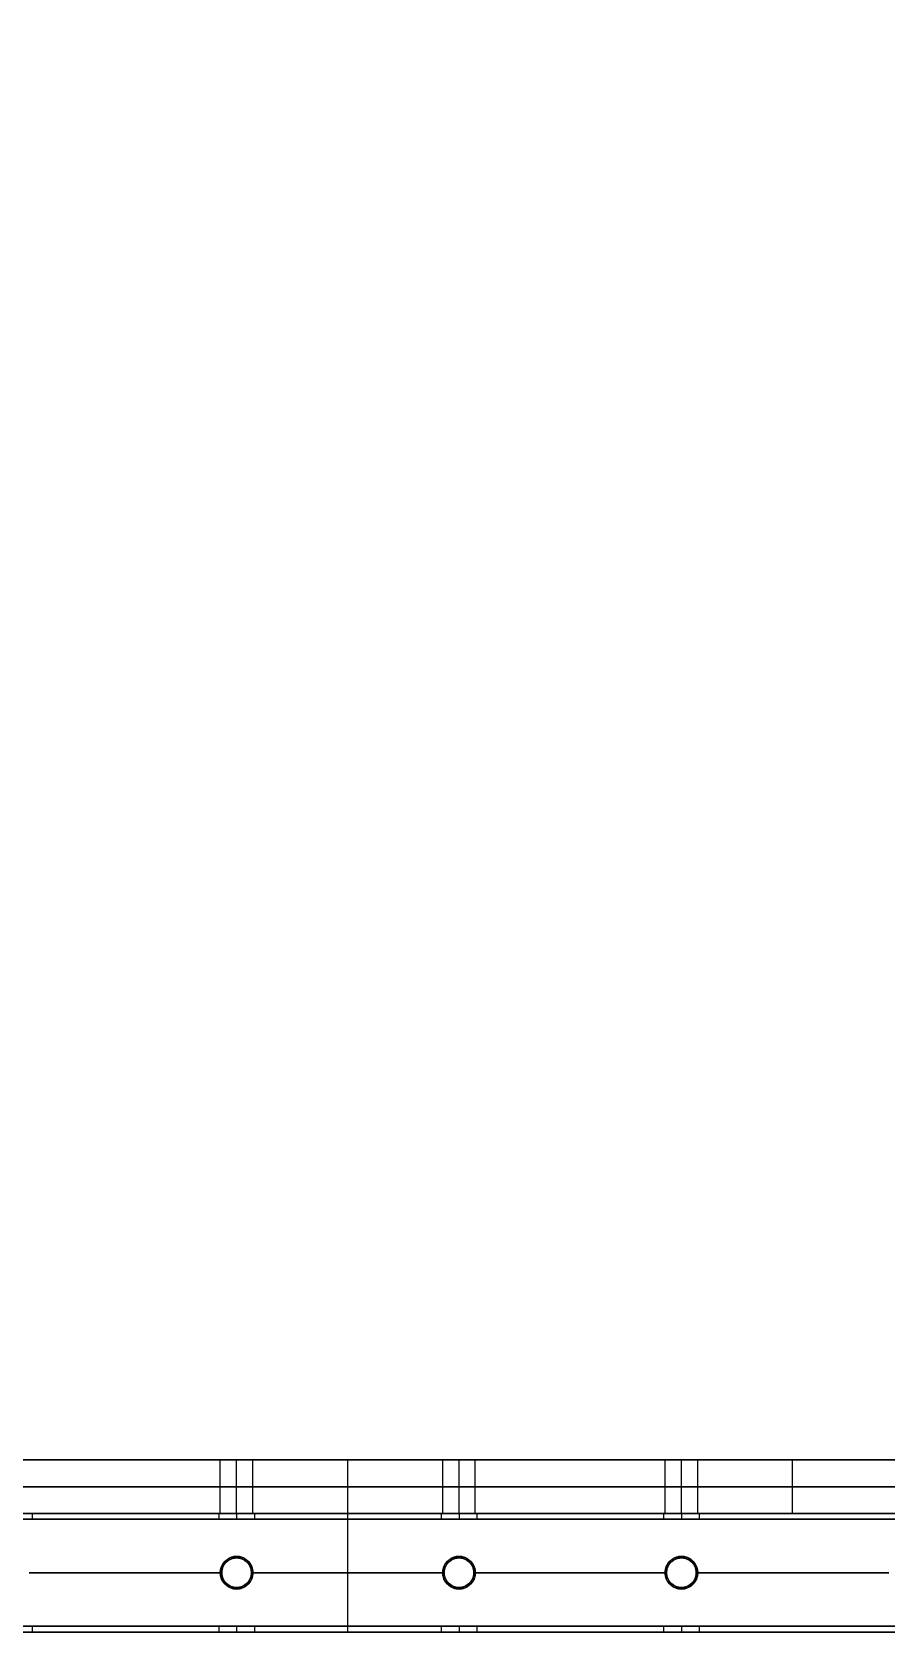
# Model space of a CAD drawing. Header units: millimetres. Extents: x -6529 to 809, y -8611 to 207.
# Drawn here: x -255 to 33, y -5011 to -4472 of the extents above; entities that cross this region are included whole.
import ezdxf

# ---------------------------------------------------------------- set-up
doc = ezdxf.new("R2010")
doc.units = ezdxf.units.MM
doc.header["$MEASUREMENT"] = 0
for name, color, linetype, true_color in [('gaten$11mm', 7, 'Continuous', 0xff6a35), ('platen', 7, 'Continuous', 0x007f00), ('staal', 5, 'Continuous', 0x0000ff)]:
    doc.layers.add(name, color=color, linetype=linetype, true_color=true_color)

# ---------------------------------------------------------------- blocks, each defined once
blk = doc.blocks.new('top plaat')
at = {"layer": 'platen'}
for p, q in [((320.5, -1250.5), (320.5, -1250.5, 18)), ((395.5, -1250.5), (395.5, -1250.5, 18)), ((470.5, -1250.5), (470.5, -1250.5, 18)), ((315, -1256), (315, -1256, 18)), ((326, -1256), (326, -1256, 18)), ((390, -1256), (390, -1256, 18)), ((401, -1256), (401, -1256, 18)), ((465, -1256), (465, -1256, 18)), ((476, -1256), (476, -1256, 18)), ((320.5, -1261.5), (320.5, -1261.5, 18)), ((395.5, -1261.5), (395.5, -1261.5, 18)), ((470.5, -1261.5), (470.5, -1261.5, 18))]:
    blk.add_line(p, q, dxfattribs=at)
for points, knots in [([(320.5, -1261.5), (315, -1261.5), (315, -1256), (315, -1250.5), (320.5, -1250.5), (326, -1250.5), (326, -1256), (326, -1261.5), (320.5, -1261.5)], [-31.415927, -31.415927, -31.415927, -23.561945, -23.561945, -15.707963, -15.707963, -7.853982, -7.853982, 0, 0, 0]), ([(320.5, -1261.5, 18), (315, -1261.5, 18), (315, -1256, 18), (315, -1250.5, 18), (320.5, -1250.5, 18), (326, -1250.5, 18), (326, -1256, 18), (326, -1261.5, 18), (320.5, -1261.5, 18)], [-31.415927, -31.415927, -31.415927, -23.561945, -23.561945, -15.707963, -15.707963, -7.853982, -7.853982, 0, 0, 0]), ([(320.5, -1261.5, 9), (326, -1261.5, 9), (326, -1256, 9), (326, -1250.5, 9), (320.5, -1250.5, 9), (315, -1250.5, 9), (315, -1256, 9), (315, -1261.5, 9), (320.5, -1261.5, 9)], [0, 0, 0, 7.853982, 7.853982, 15.707963, 15.707963, 23.561945, 23.561945, 31.415927, 31.415927, 31.415927]), ([(395.5, -1261.5), (390, -1261.5), (390, -1256), (390, -1250.5), (395.5, -1250.5), (401, -1250.5), (401, -1256), (401, -1261.5), (395.5, -1261.5)], [-31.415927, -31.415927, -31.415927, -23.561945, -23.561945, -15.707963, -15.707963, -7.853982, -7.853982, 0, 0, 0]), ([(395.5, -1261.5, 18), (390, -1261.5, 18), (390, -1256, 18), (390, -1250.5, 18), (395.5, -1250.5, 18), (401, -1250.5, 18), (401, -1256, 18), (401, -1261.5, 18), (395.5, -1261.5, 18)], [-31.415927, -31.415927, -31.415927, -23.561945, -23.561945, -15.707963, -15.707963, -7.853982, -7.853982, 0, 0, 0]), ([(395.5, -1261.5, 9), (401, -1261.5, 9), (401, -1256, 9), (401, -1250.5, 9), (395.5, -1250.5, 9), (390, -1250.5, 9), (390, -1256, 9), (390, -1261.5, 9), (395.5, -1261.5, 9)], [0, 0, 0, 7.853982, 7.853982, 15.707963, 15.707963, 23.561945, 23.561945, 31.415927, 31.415927, 31.415927]), ([(470.5, -1261.5), (465, -1261.5), (465, -1256), (465, -1250.5), (470.5, -1250.5), (476, -1250.5), (476, -1256), (476, -1261.5), (470.5, -1261.5)], [-31.415927, -31.415927, -31.415927, -23.561945, -23.561945, -15.707963, -15.707963, -7.853982, -7.853982, 0, 0, 0]), ([(470.5, -1261.5, 18), (465, -1261.5, 18), (465, -1256, 18), (465, -1250.5, 18), (470.5, -1250.5, 18), (476, -1250.5, 18), (476, -1256, 18), (476, -1261.5, 18), (470.5, -1261.5, 18)], [-31.415927, -31.415927, -31.415927, -23.561945, -23.561945, -15.707963, -15.707963, -7.853982, -7.853982, 0, 0, 0]), ([(470.5, -1261.5, 9), (476, -1261.5, 9), (476, -1256, 9), (476, -1250.5, 9), (470.5, -1250.5, 9), (465, -1250.5, 9), (465, -1256, 9), (465, -1261.5, 9), (470.5, -1261.5, 9)], [0, 0, 0, 7.853982, 7.853982, 15.707963, 15.707963, 23.561945, 23.561945, 31.415927, 31.415927, 31.415927])]:
    blk.add_rational_spline(points, [1, 0.707106781187, 1, 0.707106781187, 1, 0.707106781187, 1, 0.707106781187, 1], degree=2, knots=knots, dxfattribs=at)
for points in [[(40, -1276), (349, -1276), (658, -1276), (967, -1276), (1276, -1276)], [(40, -1276, 18), (349, -1276, 18), (658, -1276, 18), (967, -1276, 18), (1276, -1276, 18)], [(40, -1276, 9), (349, -1276, 9), (658, -1276, 9), (967, -1276, 9), (1276, -1276, 9)]]:
    blk.add_open_spline(points, degree=2, knots=[5973.638309, 5973.638309, 5973.638309, 6592.931454, 6592.931454, 7212.2246, 7212.2246, 7212.2246], dxfattribs=at)
blk = doc.blocks.new('plaat base')
at = {"layer": 'platen'}
for p, q in [((995.5, 43.5), (995.5, 43.5, 18)), ((990, 38), (990, 38, 18)), ((1001, 38), (1001, 38, 18)), ((995.5, 32.5), (995.5, 32.5, 18)), ((58, -600), (1258, -600)), ((58, -600, 18), (1258, -600, 18)), ((320.5, -1232.5), (320.5, -1232.5, 18)), ((845.5, -1232.5), (845.5, -1232.5, 18)), ((920.5, -1232.5), (920.5, -1232.5, 18)), ((315, -1238), (315, -1238, 18)), ((326, -1238), (326, -1238, 18)), ((840, -1238), (840, -1238, 18)), ((851, -1238), (851, -1238, 18)), ((915, -1238), (915, -1238, 18)), ((926, -1238), (926, -1238, 18)), ((320.5, -1243.5), (320.5, -1243.5, 18)), ((845.5, -1243.5), (845.5, -1243.5, 18)), ((920.5, -1243.5), (920.5, -1243.5, 18))]:
    blk.add_line(p, q, dxfattribs=at)
for points in [[(1258, 58), (1108, 58), (958, 58)], [(958, 58), (958, 58, 9), (958, 58, 18)], [(1258, 58, 18), (1108, 58, 18), (958, 58, 18)], [(958, 58), (958, 29), (958, 0)], [(958, 58, 18), (958, 29, 18), (958, 0, 18)], [(1258, 58, 9), (1108, 58, 9), (958, 58, 9)], [(958, 58, 9), (958, 29, 9), (958, 0, 9)], [(958, 29), (958, 29, 9), (958, 29, 18)], [(958, 0), (808, 0), (658, 0)], [(958, 0, 18), (808, 0, 18), (658, 0, 18)], [(958, 0, 9), (808, 0, 9), (658, 0, 9)], [(808, 0), (808, 0, 9), (808, 0, 18)], [(958, 0), (958, 0, 9), (958, 0, 18)], [(358, -1258), (358, -1229), (358, -1200)], [(358, -1200), (358, -1200, 9), (358, -1200, 18)], [(358, -1258, 18), (358, -1229, 18), (358, -1200, 18)], [(358, -1200), (508, -1200), (658, -1200)], [(358, -1200, 18), (508, -1200, 18), (658, -1200, 18)], [(358, -1258, 9), (358, -1229, 9), (358, -1200, 9)], [(358, -1200, 9), (508, -1200, 9), (658, -1200, 9)], [(508, -1200), (508, -1200, 9), (508, -1200, 18)], [(958, -1258), (958, -1229), (958, -1200)], [(958, -1200), (958, -1200, 9), (958, -1200, 18)], [(958, -1258, 18), (958, -1229, 18), (958, -1200, 18)], [(958, -1200), (1137, -1200), (1316, -1200)], [(958, -1200, 18), (1137, -1200, 18), (1316, -1200, 18)], [(958, -1258, 9), (958, -1229, 9), (958, -1200, 9)], [(958, -1200, 9), (1137, -1200, 9), (1316, -1200, 9)], [(358, -1229), (358, -1229, 9), (358, -1229, 18)], [(958, -1229), (958, -1229, 9), (958, -1229, 18)], [(58, -1258), (208, -1258), (358, -1258)], [(58, -1258, 18), (208, -1258, 18), (358, -1258, 18)], [(58, -1258, 9), (208, -1258, 9), (358, -1258, 9)], [(358, -1258), (358, -1258, 9), (358, -1258, 18)], [(658, -1258), (808, -1258), (958, -1258)], [(658, -1258, 18), (808, -1258, 18), (958, -1258, 18)], [(658, -1258, 9), (808, -1258, 9), (958, -1258, 9)], [(808, -1258), (808, -1258, 9), (808, -1258, 18)], [(958, -1258), (958, -1258, 9), (958, -1258, 18)]]:
    blk.add_open_spline(points, degree=2, dxfattribs=at)
for points in [[(995.5, 43.5), (1001, 43.5), (1001, 38), (1001, 32.5), (995.5, 32.5), (990, 32.5), (990, 38), (990, 43.5), (995.5, 43.5)], [(995.5, 43.5, 18), (1001, 43.5, 18), (1001, 38, 18), (1001, 32.5, 18), (995.5, 32.5, 18), (990, 32.5, 18), (990, 38, 18), (990, 43.5, 18), (995.5, 43.5, 18)], [(320.5, -1243.5), (315, -1243.5), (315, -1238), (315, -1232.5), (320.5, -1232.5), (326, -1232.5), (326, -1238), (326, -1243.5), (320.5, -1243.5)], [(320.5, -1243.5, 18), (315, -1243.5, 18), (315, -1238, 18), (315, -1232.5, 18), (320.5, -1232.5, 18), (326, -1232.5, 18), (326, -1238, 18), (326, -1243.5, 18), (320.5, -1243.5, 18)], [(845.5, -1243.5), (840, -1243.5), (840, -1238), (840, -1232.5), (845.5, -1232.5), (851, -1232.5), (851, -1238), (851, -1243.5), (845.5, -1243.5)], [(845.5, -1243.5, 18), (840, -1243.5, 18), (840, -1238, 18), (840, -1232.5, 18), (845.5, -1232.5, 18), (851, -1232.5, 18), (851, -1238, 18), (851, -1243.5, 18), (845.5, -1243.5, 18)], [(920.5, -1243.5), (915, -1243.5), (915, -1238), (915, -1232.5), (920.5, -1232.5), (926, -1232.5), (926, -1238), (926, -1243.5), (920.5, -1243.5)], [(920.5, -1243.5, 18), (915, -1243.5, 18), (915, -1238, 18), (915, -1232.5, 18), (920.5, -1232.5, 18), (926, -1232.5, 18), (926, -1238, 18), (926, -1243.5, 18), (920.5, -1243.5, 18)]]:
    blk.add_rational_spline(points, [1, 0.707106781187, 1, 0.707106781187, 1, 0.707106781187, 1, 0.707106781187, 1], degree=2, knots=[-31.415927, -31.415927, -31.415927, -23.561945, -23.561945, -15.707963, -15.707963, -7.853982, -7.853982, 0, 0, 0], dxfattribs=at)

msp = doc.modelspace()

# ---------------------------------------------------------------- linework, layer by layer
at = {"layer": 'gaten$11mm'}
for centre in [(-186.47, -4991.21), (-111.47, -4991.21), (-36.47, -4991.21)]:
    msp.add_circle(centre, 5.5, dxfattribs=at)
at = {"layer": 'gaten$11mm', "extrusion": (0, 1, 0)}
for centre in [(186.47, 20, -5011.21), (111.47, 20, -5011.21), (36.47, 20, -5011.21)]:
    msp.add_circle(centre, 5.5, dxfattribs=at)
at = {"layer": 'staal'}
for p, q in [((-255.47, -4971.21, 1296), (-255.47, -4973.21, 1296)), ((-192.47, -4971.21, 20), (-192.47, -4973.21, 20)), ((-192.47, -4971.21, 1296), (-192.47, -4973.21, 1296)), ((-186.47, -4971.21, 26), (-186.47, -4973.21, 26)), ((-186.47, -4971.21, 14), (-186.47, -4973.21, 14)), ((-186.47, -4971.21, 1302), (-186.47, -4973.21, 1302)), ((-186.47, -4971.21, 1290), (-186.47, -4973.21, 1290)), ((-180.47, -4971.21, 20), (-180.47, -4973.21, 20)), ((-180.47, -4971.21, 1296), (-180.47, -4973.21, 1296)), ((-117.47, -4971.21, 20), (-117.47, -4973.21, 20)), ((-117.47, -4971.21, 1296), (-117.47, -4973.21, 1296)), ((-111.47, -4971.21, 26), (-111.47, -4973.21, 26)), ((-111.47, -4971.21, 14), (-111.47, -4973.21, 14)), ((-111.47, -4971.21, 1302), (-111.47, -4973.21, 1302)), ((-111.47, -4971.21, 1290), (-111.47, -4973.21, 1290)), ((-105.47, -4971.21, 20), (-105.47, -4973.21, 20)), ((-105.47, -4971.21, 1296), (-105.47, -4973.21, 1296)), ((-42.47, -4971.21, 20), (-42.47, -4973.21, 20)), ((-42.47, -4971.21, 1296), (-42.47, -4973.21, 1296)), ((-36.47, -4971.21, 26), (-36.47, -4973.21, 26)), ((-36.47, -4971.21, 14), (-36.47, -4973.21, 14)), ((-36.47, -4971.21, 1302), (-36.47, -4973.21, 1302)), ((-36.47, -4971.21, 1290), (-36.47, -4973.21, 1290)), ((-30.47, -4971.21, 20), (-30.47, -4973.21, 20)), ((-30.47, -4971.21, 1296), (-30.47, -4973.21, 1296)), ((-186.47, -4986.21), (-186.47, -4986.21, 2)), ((-186.47, -4986.21, 38), (-186.47, -4986.21, 40)), ((-186.47, -4986.21, 1276), (-186.47, -4986.21, 1278)), ((-186.47, -4986.21, 1314), (-186.47, -4986.21, 1316)), ((-111.47, -4986.21), (-111.47, -4986.21, 2)), ((-111.47, -4986.21, 38), (-111.47, -4986.21, 40)), ((-111.47, -4986.21, 1276), (-111.47, -4986.21, 1278)), ((-111.47, -4986.21, 1314), (-111.47, -4986.21, 1316)), ((-36.47, -4986.21), (-36.47, -4986.21, 2)), ((-36.47, -4986.21, 38), (-36.47, -4986.21, 40)), ((-36.47, -4986.21, 1276), (-36.47, -4986.21, 1278)), ((-36.47, -4986.21, 1314), (-36.47, -4986.21, 1316)), ((-191.47, -4991.21, 38), (-191.47, -4991.21, 40)), ((-191.47, -4991.21), (-191.47, -4991.21, 2)), ((-191.47, -4991.21, 1314), (-191.47, -4991.21, 1316)), ((-191.47, -4991.21, 1276), (-191.47, -4991.21, 1278)), ((-181.47, -4991.21, 38), (-181.47, -4991.21, 40)), ((-181.47, -4991.21), (-181.47, -4991.21, 2)), ((-181.47, -4991.21, 1314), (-181.47, -4991.21, 1316)), ((-181.47, -4991.21, 1276), (-181.47, -4991.21, 1278)), ((-116.47, -4991.21, 38), (-116.47, -4991.21, 40)), ((-116.47, -4991.21), (-116.47, -4991.21, 2)), ((-116.47, -4991.21, 1314), (-116.47, -4991.21, 1316)), ((-116.47, -4991.21, 1276), (-116.47, -4991.21, 1278)), ((-106.47, -4991.21, 38), (-106.47, -4991.21, 40)), ((-106.47, -4991.21), (-106.47, -4991.21, 2)), ((-106.47, -4991.21, 1314), (-106.47, -4991.21, 1316)), ((-106.47, -4991.21, 1276), (-106.47, -4991.21, 1278)), ((-41.47, -4991.21, 38), (-41.47, -4991.21, 40)), ((-41.47, -4991.21), (-41.47, -4991.21, 2)), ((-41.47, -4991.21, 1314), (-41.47, -4991.21, 1316)), ((-41.47, -4991.21, 1276), (-41.47, -4991.21, 1278)), ((-31.47, -4991.21, 38), (-31.47, -4991.21, 40)), ((-31.47, -4991.21), (-31.47, -4991.21, 2)), ((-31.47, -4991.21, 1314), (-31.47, -4991.21, 1316)), ((-31.47, -4991.21, 1276), (-31.47, -4991.21, 1278)), ((-186.47, -4996.21, 38), (-186.47, -4996.21, 40)), ((-186.47, -4996.21), (-186.47, -4996.21, 2)), ((-186.47, -4996.21, 1314), (-186.47, -4996.21, 1316)), ((-186.47, -4996.21, 1276), (-186.47, -4996.21, 1278)), ((-111.47, -4996.21, 38), (-111.47, -4996.21, 40)), ((-111.47, -4996.21), (-111.47, -4996.21, 2)), ((-111.47, -4996.21, 1314), (-111.47, -4996.21, 1316)), ((-111.47, -4996.21, 1276), (-111.47, -4996.21, 1278)), ((-36.47, -4996.21, 38), (-36.47, -4996.21, 40)), ((-36.47, -4996.21), (-36.47, -4996.21, 2)), ((-36.47, -4996.21, 1314), (-36.47, -4996.21, 1316)), ((-36.47, -4996.21, 1276), (-36.47, -4996.21, 1278)), ((-255.47, -5009.21, 1296), (-255.47, -5011.21, 1296)), ((-192.47, -5009.21, 20), (-192.47, -5011.21, 20)), ((-192.47, -5009.21, 1296), (-192.47, -5011.21, 1296)), ((-186.47, -5009.21, 26), (-186.47, -5011.21, 26)), ((-186.47, -5009.21, 14), (-186.47, -5011.21, 14)), ((-186.47, -5009.21, 1302), (-186.47, -5011.21, 1302)), ((-186.47, -5009.21, 1290), (-186.47, -5011.21, 1290)), ((-180.47, -5009.21, 20), (-180.47, -5011.21, 20)), ((-180.47, -5009.21, 1296), (-180.47, -5011.21, 1296)), ((-117.47, -5009.21, 20), (-117.47, -5011.21, 20)), ((-117.47, -5009.21, 1296), (-117.47, -5011.21, 1296)), ((-111.47, -5009.21, 26), (-111.47, -5011.21, 26)), ((-111.47, -5009.21, 14), (-111.47, -5011.21, 14)), ((-111.47, -5009.21, 1302), (-111.47, -5011.21, 1302)), ((-111.47, -5009.21, 1290), (-111.47, -5011.21, 1290)), ((-105.47, -5009.21, 20), (-105.47, -5011.21, 20)), ((-105.47, -5009.21, 1296), (-105.47, -5011.21, 1296)), ((-42.47, -5009.21, 20), (-42.47, -5011.21, 20)), ((-42.47, -5009.21, 1296), (-42.47, -5011.21, 1296)), ((-36.47, -5009.21, 26), (-36.47, -5011.21, 26)), ((-36.47, -5009.21, 14), (-36.47, -5011.21, 14)), ((-36.47, -5009.21, 1302), (-36.47, -5011.21, 1302)), ((-36.47, -5009.21, 1290), (-36.47, -5011.21, 1290)), ((-30.47, -5009.21, 20), (-30.47, -5011.21, 20)), ((-30.47, -5009.21, 1296), (-30.47, -5011.21, 1296))]:
    msp.add_line(p, q, dxfattribs=at)
for points in [[(-506.97, -3695.21), (809.03, -3695.21), (809.03, -5011.21), (-506.97, -5011.21)], [(-466.97, -3735.21), (769.03, -3735.21), (769.03, -4971.21), (-466.97, -4971.21)]]:
    msp.add_lwpolyline(points, close=True, dxfattribs=at)
for centre in [(-186.47, -4991.21), (-186.47, -4991.21, 39), (-186.47, -4991.21, 1), (-186.47, -4991.21, 1276), (-186.47, -4991.21, 1315), (-186.47, -4991.21, 1277), (-111.47, -4991.21), (-111.47, -4991.21, 39), (-111.47, -4991.21, 1), (-111.47, -4991.21, 1276), (-111.47, -4991.21, 1315), (-111.47, -4991.21, 1277), (-36.47, -4991.21), (-36.47, -4991.21, 39), (-36.47, -4991.21, 1), (-36.47, -4991.21, 1276), (-36.47, -4991.21, 1315), (-36.47, -4991.21, 1277)]:
    msp.add_circle(centre, 5, dxfattribs=at)
for points in [[(771.03, -4973.21, 38), (151.03, -4973.21, 38), (-468.97, -4973.21, 38)], [(771.03, -4973.21, 2), (151.03, -4973.21, 2), (-468.97, -4973.21, 2)], [(-468.97, -4973.21, 1314), (151.03, -4973.21, 1314), (771.03, -4973.21, 1314)], [(-468.97, -4973.21, 1278), (151.03, -4973.21, 1278), (771.03, -4973.21, 1278)], [(769.03, -4971.21), (151.03, -4971.21), (-466.97, -4971.21)], [(769.03, -4971.21, 40), (151.03, -4971.21, 40), (-466.97, -4971.21, 40)], [(-466.97, -4971.21, 1276), (151.03, -4971.21, 1276), (769.03, -4971.21, 1276)], [(-466.97, -4971.21, 1316), (151.03, -4971.21, 1316), (769.03, -4971.21, 1316)], [(-192.47, -4971.21, 20), (-223.97, -4971.21, 20), (-255.47, -4971.21, 20)], [(-255.47, -4971.21, 1296), (-223.97, -4971.21, 1296), (-192.47, -4971.21, 1296)], [(-192.47, -4973.21, 20), (-223.97, -4973.21, 20), (-255.47, -4973.21, 20)], [(-255.47, -4973.21, 1296), (-223.97, -4973.21, 1296), (-192.47, -4973.21, 1296)], [(-117.47, -4971.21, 20), (-148.97, -4971.21, 20), (-180.47, -4971.21, 20)], [(-180.47, -4971.21, 1296), (-148.97, -4971.21, 1296), (-117.47, -4971.21, 1296)], [(-117.47, -4973.21, 20), (-148.97, -4973.21, 20), (-180.47, -4973.21, 20)], [(-180.47, -4973.21, 1296), (-148.97, -4973.21, 1296), (-117.47, -4973.21, 1296)], [(-42.47, -4971.21, 20), (-73.97, -4971.21, 20), (-105.47, -4971.21, 20)], [(-105.47, -4971.21, 1296), (-73.97, -4971.21, 1296), (-42.47, -4971.21, 1296)], [(-42.47, -4973.21, 20), (-73.97, -4973.21, 20), (-105.47, -4973.21, 20)], [(-105.47, -4973.21, 1296), (-73.97, -4973.21, 1296), (-42.47, -4973.21, 1296)], [(32.53, -4971.21, 20), (1.03, -4971.21, 20), (-30.47, -4971.21, 20)], [(-30.47, -4971.21, 1296), (1.03, -4971.21, 1296), (32.53, -4971.21, 1296)], [(32.53, -4973.21, 20), (1.03, -4973.21, 20), (-30.47, -4973.21, 20)], [(-30.47, -4973.21, 1296), (1.03, -4973.21, 1296), (32.53, -4973.21, 1296)], [(-191.47, -4991.21, 40), (-223.97, -4991.21, 40), (-256.47, -4991.21, 40)], [(-191.47, -4991.21, 38), (-223.97, -4991.21, 38), (-256.47, -4991.21, 38)], [(-191.47, -4991.21, 2), (-223.97, -4991.21, 2), (-256.47, -4991.21, 2)], [(-191.47, -4991.21), (-223.97, -4991.21), (-256.47, -4991.21)], [(-256.47, -4991.21, 1316), (-223.97, -4991.21, 1316), (-191.47, -4991.21, 1316)], [(-256.47, -4991.21, 1314), (-223.97, -4991.21, 1314), (-191.47, -4991.21, 1314)], [(-256.47, -4991.21, 1278), (-223.97, -4991.21, 1278), (-191.47, -4991.21, 1278)], [(-256.47, -4991.21, 1276), (-223.97, -4991.21, 1276), (-191.47, -4991.21, 1276)], [(-116.47, -4991.21, 40), (-148.97, -4991.21, 40), (-181.47, -4991.21, 40)], [(-116.47, -4991.21, 38), (-148.97, -4991.21, 38), (-181.47, -4991.21, 38)], [(-116.47, -4991.21, 2), (-148.97, -4991.21, 2), (-181.47, -4991.21, 2)], [(-116.47, -4991.21), (-148.97, -4991.21), (-181.47, -4991.21)], [(-181.47, -4991.21, 1316), (-148.97, -4991.21, 1316), (-116.47, -4991.21, 1316)], [(-181.47, -4991.21, 1314), (-148.97, -4991.21, 1314), (-116.47, -4991.21, 1314)], [(-181.47, -4991.21, 1278), (-148.97, -4991.21, 1278), (-116.47, -4991.21, 1278)], [(-181.47, -4991.21, 1276), (-148.97, -4991.21, 1276), (-116.47, -4991.21, 1276)], [(-41.47, -4991.21, 40), (-73.97, -4991.21, 40), (-106.47, -4991.21, 40)], [(-41.47, -4991.21, 38), (-73.97, -4991.21, 38), (-106.47, -4991.21, 38)], [(-41.47, -4991.21, 2), (-73.97, -4991.21, 2), (-106.47, -4991.21, 2)], [(-41.47, -4991.21), (-73.97, -4991.21), (-106.47, -4991.21)], [(-106.47, -4991.21, 1316), (-73.97, -4991.21, 1316), (-41.47, -4991.21, 1316)], [(-106.47, -4991.21, 1314), (-73.97, -4991.21, 1314), (-41.47, -4991.21, 1314)], [(-106.47, -4991.21, 1278), (-73.97, -4991.21, 1278), (-41.47, -4991.21, 1278)], [(-106.47, -4991.21, 1276), (-73.97, -4991.21, 1276), (-41.47, -4991.21, 1276)], [(33.53, -4991.21, 40), (1.03, -4991.21, 40), (-31.47, -4991.21, 40)], [(33.53, -4991.21, 38), (1.03, -4991.21, 38), (-31.47, -4991.21, 38)], [(33.53, -4991.21, 2), (1.03, -4991.21, 2), (-31.47, -4991.21, 2)], [(33.53, -4991.21), (1.03, -4991.21), (-31.47, -4991.21)], [(-31.47, -4991.21, 1316), (1.03, -4991.21, 1316), (33.53, -4991.21, 1316)], [(-31.47, -4991.21, 1314), (1.03, -4991.21, 1314), (33.53, -4991.21, 1314)], [(-31.47, -4991.21, 1278), (1.03, -4991.21, 1278), (33.53, -4991.21, 1278)], [(-31.47, -4991.21, 1276), (1.03, -4991.21, 1276), (33.53, -4991.21, 1276)], [(809.03, -5011.21), (151.03, -5011.21), (-506.97, -5011.21)], [(809.03, -5011.21, 40), (151.03, -5011.21, 40), (-506.97, -5011.21, 40)], [(-506.97, -5011.21, 1276), (151.03, -5011.21, 1276), (809.03, -5011.21, 1276)], [(-506.97, -5011.21, 1316), (151.03, -5011.21, 1316), (809.03, -5011.21, 1316)], [(807.03, -5009.21, 38), (151.03, -5009.21, 38), (-504.97, -5009.21, 38)], [(807.03, -5009.21, 2), (151.03, -5009.21, 2), (-504.97, -5009.21, 2)], [(-504.97, -5009.21, 1314), (151.03, -5009.21, 1314), (807.03, -5009.21, 1314)], [(-504.97, -5009.21, 1278), (151.03, -5009.21, 1278), (807.03, -5009.21, 1278)], [(-192.47, -5009.21, 20), (-223.97, -5009.21, 20), (-255.47, -5009.21, 20)], [(-255.47, -5009.21, 1296), (-223.97, -5009.21, 1296), (-192.47, -5009.21, 1296)], [(-192.47, -5011.21, 20), (-223.97, -5011.21, 20), (-255.47, -5011.21, 20)], [(-255.47, -5011.21, 1296), (-223.97, -5011.21, 1296), (-192.47, -5011.21, 1296)], [(-117.47, -5009.21, 20), (-148.97, -5009.21, 20), (-180.47, -5009.21, 20)], [(-180.47, -5009.21, 1296), (-148.97, -5009.21, 1296), (-117.47, -5009.21, 1296)], [(-117.47, -5011.21, 20), (-148.97, -5011.21, 20), (-180.47, -5011.21, 20)], [(-180.47, -5011.21, 1296), (-148.97, -5011.21, 1296), (-117.47, -5011.21, 1296)], [(-42.47, -5009.21, 20), (-73.97, -5009.21, 20), (-105.47, -5009.21, 20)], [(-105.47, -5009.21, 1296), (-73.97, -5009.21, 1296), (-42.47, -5009.21, 1296)], [(-42.47, -5011.21, 20), (-73.97, -5011.21, 20), (-105.47, -5011.21, 20)], [(-105.47, -5011.21, 1296), (-73.97, -5011.21, 1296), (-42.47, -5011.21, 1296)], [(32.53, -5009.21, 20), (1.03, -5009.21, 20), (-30.47, -5009.21, 20)], [(-30.47, -5009.21, 1296), (1.03, -5009.21, 1296), (32.53, -5009.21, 1296)], [(32.53, -5011.21, 20), (1.03, -5011.21, 20), (-30.47, -5011.21, 20)], [(-30.47, -5011.21, 1296), (1.03, -5011.21, 1296), (32.53, -5011.21, 1296)]]:
    msp.add_open_spline(points, degree=2, dxfattribs=at)
for points, weights, knots in [([(-261.47, -4971.21, 1302), (-267.47, -4971.21, 1302), (-267.47, -4971.21, 1296), (-267.47, -4971.21, 1290), (-261.47, -4971.21, 1290), (-255.47, -4971.21, 1290), (-255.47, -4971.21, 1296), (-255.47, -4971.21, 1302), (-261.47, -4971.21, 1302)], [1, 0.707106781187, 1, 0.707106781187, 1, 0.707106781187, 1, 0.707106781187, 1], [0, 0, 0, 7.853982, 7.853982, 15.707963, 15.707963, 23.561945, 23.561945, 31.415927, 31.415927, 31.415927]), ([(-261.47, -4973.21, 1302), (-255.47, -4973.21, 1302), (-255.47, -4973.21, 1296), (-255.47, -4973.21, 1290), (-261.47, -4973.21, 1290), (-267.47, -4973.21, 1290), (-267.47, -4973.21, 1296), (-267.47, -4973.21, 1302), (-261.47, -4973.21, 1302)], [1, 0.707106781187, 1, 0.707106781187, 1, 0.707106781187, 1, 0.707106781187, 1], [-31.415927, -31.415927, -31.415927, -23.561945, -23.561945, -15.707963, -15.707963, -7.853982, -7.853982, 0, 0, 0]), ([(-186.47, -4971.21, 26), (-180.47, -4971.21, 26), (-180.47, -4971.21, 20), (-180.47, -4971.21, 14), (-186.47, -4971.21, 14), (-192.47, -4971.21, 14), (-192.47, -4971.21, 20), (-192.47, -4971.21, 26), (-186.47, -4971.21, 26)], [1, 0.707106781187, 1, 0.707106781187, 1, 0.707106781187, 1, 0.707106781187, 1], [0, 0, 0, 7.853982, 7.853982, 15.707963, 15.707963, 23.561945, 23.561945, 31.415927, 31.415927, 31.415927]), ([(-186.47, -4971.21, 1302), (-192.47, -4971.21, 1302), (-192.47, -4971.21, 1296), (-192.47, -4971.21, 1290), (-186.47, -4971.21, 1290), (-180.47, -4971.21, 1290), (-180.47, -4971.21, 1296), (-180.47, -4971.21, 1302), (-186.47, -4971.21, 1302)], [1, 0.707106781187, 1, 0.707106781187, 1, 0.707106781187, 1, 0.707106781187, 1], [0, 0, 0, 7.853982, 7.853982, 15.707963, 15.707963, 23.561945, 23.561945, 31.415927, 31.415927, 31.415927]), ([(-186.47, -4973.21, 26), (-192.47, -4973.21, 26), (-192.47, -4973.21, 20), (-192.47, -4973.21, 14), (-186.47, -4973.21, 14), (-180.47, -4973.21, 14), (-180.47, -4973.21, 20), (-180.47, -4973.21, 26), (-186.47, -4973.21, 26)], [1, 0.707106781187, 1, 0.707106781187, 1, 0.707106781187, 1, 0.707106781187, 1], [-31.415927, -31.415927, -31.415927, -23.561945, -23.561945, -15.707963, -15.707963, -7.853982, -7.853982, 0, 0, 0]), ([(-186.47, -4973.21, 1302), (-180.47, -4973.21, 1302), (-180.47, -4973.21, 1296), (-180.47, -4973.21, 1290), (-186.47, -4973.21, 1290), (-192.47, -4973.21, 1290), (-192.47, -4973.21, 1296), (-192.47, -4973.21, 1302), (-186.47, -4973.21, 1302)], [1, 0.707106781187, 1, 0.707106781187, 1, 0.707106781187, 1, 0.707106781187, 1], [-31.415927, -31.415927, -31.415927, -23.561945, -23.561945, -15.707963, -15.707963, -7.853982, -7.853982, 0, 0, 0]), ([(-111.47, -4971.21, 26), (-105.47, -4971.21, 26), (-105.47, -4971.21, 20), (-105.47, -4971.21, 14), (-111.47, -4971.21, 14), (-117.47, -4971.21, 14), (-117.47, -4971.21, 20), (-117.47, -4971.21, 26), (-111.47, -4971.21, 26)], [1, 0.707106781187, 1, 0.707106781187, 1, 0.707106781187, 1, 0.707106781187, 1], [0, 0, 0, 7.853982, 7.853982, 15.707963, 15.707963, 23.561945, 23.561945, 31.415927, 31.415927, 31.415927]), ([(-111.47, -4971.21, 1302), (-117.47, -4971.21, 1302), (-117.47, -4971.21, 1296), (-117.47, -4971.21, 1290), (-111.47, -4971.21, 1290), (-105.47, -4971.21, 1290), (-105.47, -4971.21, 1296), (-105.47, -4971.21, 1302), (-111.47, -4971.21, 1302)], [1, 0.707106781187, 1, 0.707106781187, 1, 0.707106781187, 1, 0.707106781187, 1], [0, 0, 0, 7.853982, 7.853982, 15.707963, 15.707963, 23.561945, 23.561945, 31.415927, 31.415927, 31.415927]), ([(-111.47, -4973.21, 26), (-117.47, -4973.21, 26), (-117.47, -4973.21, 20), (-117.47, -4973.21, 14), (-111.47, -4973.21, 14), (-105.47, -4973.21, 14), (-105.47, -4973.21, 20), (-105.47, -4973.21, 26), (-111.47, -4973.21, 26)], [1, 0.707106781187, 1, 0.707106781187, 1, 0.707106781187, 1, 0.707106781187, 1], [-31.415927, -31.415927, -31.415927, -23.561945, -23.561945, -15.707963, -15.707963, -7.853982, -7.853982, 0, 0, 0]), ([(-111.47, -4973.21, 1302), (-105.47, -4973.21, 1302), (-105.47, -4973.21, 1296), (-105.47, -4973.21, 1290), (-111.47, -4973.21, 1290), (-117.47, -4973.21, 1290), (-117.47, -4973.21, 1296), (-117.47, -4973.21, 1302), (-111.47, -4973.21, 1302)], [1, 0.707106781187, 1, 0.707106781187, 1, 0.707106781187, 1, 0.707106781187, 1], [-31.415927, -31.415927, -31.415927, -23.561945, -23.561945, -15.707963, -15.707963, -7.853982, -7.853982, 0, 0, 0]), ([(-36.47, -4971.21, 26), (-30.47, -4971.21, 26), (-30.47, -4971.21, 20), (-30.47, -4971.21, 14), (-36.47, -4971.21, 14), (-42.47, -4971.21, 14), (-42.47, -4971.21, 20), (-42.47, -4971.21, 26), (-36.47, -4971.21, 26)], [1, 0.707106781187, 1, 0.707106781187, 1, 0.707106781187, 1, 0.707106781187, 1], [0, 0, 0, 7.853982, 7.853982, 15.707963, 15.707963, 23.561945, 23.561945, 31.415927, 31.415927, 31.415927]), ([(-36.47, -4971.21, 1302), (-42.47, -4971.21, 1302), (-42.47, -4971.21, 1296), (-42.47, -4971.21, 1290), (-36.47, -4971.21, 1290), (-30.47, -4971.21, 1290), (-30.47, -4971.21, 1296), (-30.47, -4971.21, 1302), (-36.47, -4971.21, 1302)], [1, 0.707106781187, 1, 0.707106781187, 1, 0.707106781187, 1, 0.707106781187, 1], [0, 0, 0, 7.853982, 7.853982, 15.707963, 15.707963, 23.561945, 23.561945, 31.415927, 31.415927, 31.415927]), ([(-36.47, -4973.21, 26), (-42.47, -4973.21, 26), (-42.47, -4973.21, 20), (-42.47, -4973.21, 14), (-36.47, -4973.21, 14), (-30.47, -4973.21, 14), (-30.47, -4973.21, 20), (-30.47, -4973.21, 26), (-36.47, -4973.21, 26)], [1, 0.707106781187, 1, 0.707106781187, 1, 0.707106781187, 1, 0.707106781187, 1], [-31.415927, -31.415927, -31.415927, -23.561945, -23.561945, -15.707963, -15.707963, -7.853982, -7.853982, 0, 0, 0]), ([(-36.47, -4973.21, 1302), (-30.47, -4973.21, 1302), (-30.47, -4973.21, 1296), (-30.47, -4973.21, 1290), (-36.47, -4973.21, 1290), (-42.47, -4973.21, 1290), (-42.47, -4973.21, 1296), (-42.47, -4973.21, 1302), (-36.47, -4973.21, 1302)], [1, 0.707106781187, 1, 0.707106781187, 1, 0.707106781187, 1, 0.707106781187, 1], [-31.415927, -31.415927, -31.415927, -23.561945, -23.561945, -15.707963, -15.707963, -7.853982, -7.853982, 0, 0, 0]), ([(-186.47, -4986.21, 40), (-191.47, -4986.21, 40), (-191.47, -4991.21, 40), (-191.47, -4996.21, 40), (-186.47, -4996.21, 40), (-181.47, -4996.21, 40), (-181.47, -4991.21, 40), (-181.47, -4986.21, 40), (-186.47, -4986.21, 40)], [1, 0.707106781187, 1, 0.707106781187, 1, 0.707106781187, 1, 0.707106781187, 1], [-31.415927, -31.415927, -31.415927, -23.561945, -23.561945, -15.707963, -15.707963, -7.853982, -7.853982, 0, 0, 0]), ([(-186.47, -4986.21, 38), (-181.47, -4986.21, 38), (-181.47, -4991.21, 38), (-181.47, -4996.21, 38), (-186.47, -4996.21, 38), (-191.47, -4996.21, 38), (-191.47, -4991.21, 38), (-191.47, -4986.21, 38), (-186.47, -4986.21, 38)], [1, 0.707106781187, 1, 0.707106781187, 1, 0.707106781187, 1, 0.707106781187, 1], [0, 0, 0, 7.853982, 7.853982, 15.707963, 15.707963, 23.561945, 23.561945, 31.415927, 31.415927, 31.415927]), ([(-186.47, -4986.21, 2), (-191.47, -4986.21, 2), (-191.47, -4991.21, 2), (-191.47, -4996.21, 2), (-186.47, -4996.21, 2), (-181.47, -4996.21, 2), (-181.47, -4991.21, 2), (-181.47, -4986.21, 2), (-186.47, -4986.21, 2)], [1, 0.707106781187, 1, 0.707106781187, 1, 0.707106781187, 1, 0.707106781187, 1], [-31.415927, -31.415927, -31.415927, -23.561945, -23.561945, -15.707963, -15.707963, -7.853982, -7.853982, 0, 0, 0]), ([(-186.47, -4986.21, 1316), (-181.47, -4986.21, 1316), (-181.47, -4991.21, 1316), (-181.47, -4996.21, 1316), (-186.47, -4996.21, 1316), (-191.47, -4996.21, 1316), (-191.47, -4991.21, 1316), (-191.47, -4986.21, 1316), (-186.47, -4986.21, 1316)], [1, 0.707106781187, 1, 0.707106781187, 1, 0.707106781187, 1, 0.707106781187, 1], [-31.415927, -31.415927, -31.415927, -23.561945, -23.561945, -15.707963, -15.707963, -7.853982, -7.853982, 0, 0, 0]), ([(-186.47, -4986.21, 1314), (-191.47, -4986.21, 1314), (-191.47, -4991.21, 1314), (-191.47, -4996.21, 1314), (-186.47, -4996.21, 1314), (-181.47, -4996.21, 1314), (-181.47, -4991.21, 1314), (-181.47, -4986.21, 1314), (-186.47, -4986.21, 1314)], [1, 0.707106781187, 1, 0.707106781187, 1, 0.707106781187, 1, 0.707106781187, 1], [0, 0, 0, 7.853982, 7.853982, 15.707963, 15.707963, 23.561945, 23.561945, 31.415927, 31.415927, 31.415927]), ([(-186.47, -4986.21, 1278), (-181.47, -4986.21, 1278), (-181.47, -4991.21, 1278), (-181.47, -4996.21, 1278), (-186.47, -4996.21, 1278), (-191.47, -4996.21, 1278), (-191.47, -4991.21, 1278), (-191.47, -4986.21, 1278), (-186.47, -4986.21, 1278)], [1, 0.707106781187, 1, 0.707106781187, 1, 0.707106781187, 1, 0.707106781187, 1], [-31.415927, -31.415927, -31.415927, -23.561945, -23.561945, -15.707963, -15.707963, -7.853982, -7.853982, 0, 0, 0]), ([(-111.47, -4986.21, 40), (-116.47, -4986.21, 40), (-116.47, -4991.21, 40), (-116.47, -4996.21, 40), (-111.47, -4996.21, 40), (-106.47, -4996.21, 40), (-106.47, -4991.21, 40), (-106.47, -4986.21, 40), (-111.47, -4986.21, 40)], [1, 0.707106781187, 1, 0.707106781187, 1, 0.707106781187, 1, 0.707106781187, 1], [-31.415927, -31.415927, -31.415927, -23.561945, -23.561945, -15.707963, -15.707963, -7.853982, -7.853982, 0, 0, 0]), ([(-111.47, -4986.21, 38), (-106.47, -4986.21, 38), (-106.47, -4991.21, 38), (-106.47, -4996.21, 38), (-111.47, -4996.21, 38), (-116.47, -4996.21, 38), (-116.47, -4991.21, 38), (-116.47, -4986.21, 38), (-111.47, -4986.21, 38)], [1, 0.707106781187, 1, 0.707106781187, 1, 0.707106781187, 1, 0.707106781187, 1], [0, 0, 0, 7.853982, 7.853982, 15.707963, 15.707963, 23.561945, 23.561945, 31.415927, 31.415927, 31.415927]), ([(-111.47, -4986.21, 2), (-116.47, -4986.21, 2), (-116.47, -4991.21, 2), (-116.47, -4996.21, 2), (-111.47, -4996.21, 2), (-106.47, -4996.21, 2), (-106.47, -4991.21, 2), (-106.47, -4986.21, 2), (-111.47, -4986.21, 2)], [1, 0.707106781187, 1, 0.707106781187, 1, 0.707106781187, 1, 0.707106781187, 1], [-31.415927, -31.415927, -31.415927, -23.561945, -23.561945, -15.707963, -15.707963, -7.853982, -7.853982, 0, 0, 0]), ([(-111.47, -4986.21, 1316), (-106.47, -4986.21, 1316), (-106.47, -4991.21, 1316), (-106.47, -4996.21, 1316), (-111.47, -4996.21, 1316), (-116.47, -4996.21, 1316), (-116.47, -4991.21, 1316), (-116.47, -4986.21, 1316), (-111.47, -4986.21, 1316)], [1, 0.707106781187, 1, 0.707106781187, 1, 0.707106781187, 1, 0.707106781187, 1], [-31.415927, -31.415927, -31.415927, -23.561945, -23.561945, -15.707963, -15.707963, -7.853982, -7.853982, 0, 0, 0]), ([(-111.47, -4986.21, 1314), (-116.47, -4986.21, 1314), (-116.47, -4991.21, 1314), (-116.47, -4996.21, 1314), (-111.47, -4996.21, 1314), (-106.47, -4996.21, 1314), (-106.47, -4991.21, 1314), (-106.47, -4986.21, 1314), (-111.47, -4986.21, 1314)], [1, 0.707106781187, 1, 0.707106781187, 1, 0.707106781187, 1, 0.707106781187, 1], [0, 0, 0, 7.853982, 7.853982, 15.707963, 15.707963, 23.561945, 23.561945, 31.415927, 31.415927, 31.415927]), ([(-111.47, -4986.21, 1278), (-106.47, -4986.21, 1278), (-106.47, -4991.21, 1278), (-106.47, -4996.21, 1278), (-111.47, -4996.21, 1278), (-116.47, -4996.21, 1278), (-116.47, -4991.21, 1278), (-116.47, -4986.21, 1278), (-111.47, -4986.21, 1278)], [1, 0.707106781187, 1, 0.707106781187, 1, 0.707106781187, 1, 0.707106781187, 1], [-31.415927, -31.415927, -31.415927, -23.561945, -23.561945, -15.707963, -15.707963, -7.853982, -7.853982, 0, 0, 0]), ([(-36.47, -4986.21, 40), (-41.47, -4986.21, 40), (-41.47, -4991.21, 40), (-41.47, -4996.21, 40), (-36.47, -4996.21, 40), (-31.47, -4996.21, 40), (-31.47, -4991.21, 40), (-31.47, -4986.21, 40), (-36.47, -4986.21, 40)], [1, 0.707106781187, 1, 0.707106781187, 1, 0.707106781187, 1, 0.707106781187, 1], [-31.415927, -31.415927, -31.415927, -23.561945, -23.561945, -15.707963, -15.707963, -7.853982, -7.853982, 0, 0, 0]), ([(-36.47, -4986.21, 38), (-31.47, -4986.21, 38), (-31.47, -4991.21, 38), (-31.47, -4996.21, 38), (-36.47, -4996.21, 38), (-41.47, -4996.21, 38), (-41.47, -4991.21, 38), (-41.47, -4986.21, 38), (-36.47, -4986.21, 38)], [1, 0.707106781187, 1, 0.707106781187, 1, 0.707106781187, 1, 0.707106781187, 1], [0, 0, 0, 7.853982, 7.853982, 15.707963, 15.707963, 23.561945, 23.561945, 31.415927, 31.415927, 31.415927]), ([(-36.47, -4986.21, 2), (-41.47, -4986.21, 2), (-41.47, -4991.21, 2), (-41.47, -4996.21, 2), (-36.47, -4996.21, 2), (-31.47, -4996.21, 2), (-31.47, -4991.21, 2), (-31.47, -4986.21, 2), (-36.47, -4986.21, 2)], [1, 0.707106781187, 1, 0.707106781187, 1, 0.707106781187, 1, 0.707106781187, 1], [-31.415927, -31.415927, -31.415927, -23.561945, -23.561945, -15.707963, -15.707963, -7.853982, -7.853982, 0, 0, 0]), ([(-36.47, -4986.21, 1316), (-31.47, -4986.21, 1316), (-31.47, -4991.21, 1316), (-31.47, -4996.21, 1316), (-36.47, -4996.21, 1316), (-41.47, -4996.21, 1316), (-41.47, -4991.21, 1316), (-41.47, -4986.21, 1316), (-36.47, -4986.21, 1316)], [1, 0.707106781187, 1, 0.707106781187, 1, 0.707106781187, 1, 0.707106781187, 1], [-31.415927, -31.415927, -31.415927, -23.561945, -23.561945, -15.707963, -15.707963, -7.853982, -7.853982, 0, 0, 0]), ([(-36.47, -4986.21, 1314), (-41.47, -4986.21, 1314), (-41.47, -4991.21, 1314), (-41.47, -4996.21, 1314), (-36.47, -4996.21, 1314), (-31.47, -4996.21, 1314), (-31.47, -4991.21, 1314), (-31.47, -4986.21, 1314), (-36.47, -4986.21, 1314)], [1, 0.707106781187, 1, 0.707106781187, 1, 0.707106781187, 1, 0.707106781187, 1], [0, 0, 0, 7.853982, 7.853982, 15.707963, 15.707963, 23.561945, 23.561945, 31.415927, 31.415927, 31.415927]), ([(-36.47, -4986.21, 1278), (-31.47, -4986.21, 1278), (-31.47, -4991.21, 1278), (-31.47, -4996.21, 1278), (-36.47, -4996.21, 1278), (-41.47, -4996.21, 1278), (-41.47, -4991.21, 1278), (-41.47, -4986.21, 1278), (-36.47, -4986.21, 1278)], [1, 0.707106781187, 1, 0.707106781187, 1, 0.707106781187, 1, 0.707106781187, 1], [-31.415927, -31.415927, -31.415927, -23.561945, -23.561945, -15.707963, -15.707963, -7.853982, -7.853982, 0, 0, 0]), ([(-261.47, -5009.21, 1302), (-267.47, -5009.21, 1302), (-267.47, -5009.21, 1296), (-267.47, -5009.21, 1290), (-261.47, -5009.21, 1290), (-255.47, -5009.21, 1290), (-255.47, -5009.21, 1296), (-255.47, -5009.21, 1302), (-261.47, -5009.21, 1302)], [1, 0.707106781187, 1, 0.707106781187, 1, 0.707106781187, 1, 0.707106781187, 1], [0, 0, 0, 7.853982, 7.853982, 15.707963, 15.707963, 23.561945, 23.561945, 31.415927, 31.415927, 31.415927]), ([(-261.47, -5011.21, 1302), (-255.47, -5011.21, 1302), (-255.47, -5011.21, 1296), (-255.47, -5011.21, 1290), (-261.47, -5011.21, 1290), (-267.47, -5011.21, 1290), (-267.47, -5011.21, 1296), (-267.47, -5011.21, 1302), (-261.47, -5011.21, 1302)], [1, 0.707106781187, 1, 0.707106781187, 1, 0.707106781187, 1, 0.707106781187, 1], [-31.415927, -31.415927, -31.415927, -23.561945, -23.561945, -15.707963, -15.707963, -7.853982, -7.853982, 0, 0, 0]), ([(-186.47, -5009.21, 26), (-180.47, -5009.21, 26), (-180.47, -5009.21, 20), (-180.47, -5009.21, 14), (-186.47, -5009.21, 14), (-192.47, -5009.21, 14), (-192.47, -5009.21, 20), (-192.47, -5009.21, 26), (-186.47, -5009.21, 26)], [1, 0.707106781187, 1, 0.707106781187, 1, 0.707106781187, 1, 0.707106781187, 1], [0, 0, 0, 7.853982, 7.853982, 15.707963, 15.707963, 23.561945, 23.561945, 31.415927, 31.415927, 31.415927]), ([(-186.47, -5009.21, 1302), (-192.47, -5009.21, 1302), (-192.47, -5009.21, 1296), (-192.47, -5009.21, 1290), (-186.47, -5009.21, 1290), (-180.47, -5009.21, 1290), (-180.47, -5009.21, 1296), (-180.47, -5009.21, 1302), (-186.47, -5009.21, 1302)], [0.999999860338, 0.707106851018, 1, 0.707106781187, 1, 0.707106781187, 1, 0.707106851018, 0.999999860338], [0, 0, 0, 7.853981, 7.853981, 15.707963, 15.707963, 23.561946, 23.561946, 31.415927, 31.415927, 31.415927]), ([(-186.47, -5011.21, 26), (-192.47, -5011.21, 26), (-192.47, -5011.21, 20), (-192.47, -5011.21, 14), (-186.47, -5011.21, 14), (-180.47, -5011.21, 14), (-180.47, -5011.21, 20), (-180.47, -5011.21, 26), (-186.47, -5011.21, 26)], [1, 0.707106781187, 1, 0.707106781187, 1, 0.707106781187, 1, 0.707106781187, 1], [-31.415927, -31.415927, -31.415927, -23.561945, -23.561945, -15.707963, -15.707963, -7.853982, -7.853982, 0, 0, 0]), ([(-186.47, -5011.21, 1302), (-180.47, -5011.21, 1302), (-180.47, -5011.21, 1296), (-180.47, -5011.21, 1290), (-186.47, -5011.21, 1290), (-192.47, -5011.21, 1290), (-192.47, -5011.21, 1296), (-192.47, -5011.21, 1302), (-186.47, -5011.21, 1302)], [1, 0.707106781187, 1, 0.707106781187, 1, 0.707106781187, 1, 0.707106781187, 1], [-31.415927, -31.415927, -31.415927, -23.561945, -23.561945, -15.707963, -15.707963, -7.853982, -7.853982, 0, 0, 0]), ([(-111.47, -5009.21, 26), (-105.47, -5009.21, 26), (-105.47, -5009.21, 20), (-105.47, -5009.21, 14), (-111.47, -5009.21, 14), (-117.47, -5009.21, 14), (-117.47, -5009.21, 20), (-117.47, -5009.21, 26), (-111.47, -5009.21, 26)], [0.999999860338, 0.707106851018, 1, 0.707106781187, 1, 0.707106781187, 1, 0.707106851018, 0.999999860338], [0, 0, 0, 7.853981, 7.853981, 15.707963, 15.707963, 23.561946, 23.561946, 31.415927, 31.415927, 31.415927]), ([(-111.47, -5009.21, 1302), (-117.47, -5009.21, 1302), (-117.47, -5009.21, 1296), (-117.47, -5009.21, 1290), (-111.47, -5009.21, 1290), (-105.47, -5009.21, 1290), (-105.47, -5009.21, 1296), (-105.47, -5009.21, 1302), (-111.47, -5009.21, 1302)], [0.999999860338, 0.707106851018, 1, 0.707106781187, 1, 0.707106781187, 1, 0.707106851018, 0.999999860338], [0, 0, 0, 7.853981, 7.853981, 15.707963, 15.707963, 23.561946, 23.561946, 31.415927, 31.415927, 31.415927]), ([(-111.47, -5011.21, 26), (-117.47, -5011.21, 26), (-117.47, -5011.21, 20), (-117.47, -5011.21, 14), (-111.47, -5011.21, 14), (-105.47, -5011.21, 14), (-105.47, -5011.21, 20), (-105.47, -5011.21, 26), (-111.47, -5011.21, 26)], [1, 0.707106781187, 1, 0.707106781187, 1, 0.707106781187, 1, 0.707106781187, 1], [-31.415927, -31.415927, -31.415927, -23.561945, -23.561945, -15.707963, -15.707963, -7.853982, -7.853982, 0, 0, 0]), ([(-111.47, -5011.21, 1302), (-105.47, -5011.21, 1302), (-105.47, -5011.21, 1296), (-105.47, -5011.21, 1290), (-111.47, -5011.21, 1290), (-117.47, -5011.21, 1290), (-117.47, -5011.21, 1296), (-117.47, -5011.21, 1302), (-111.47, -5011.21, 1302)], [1, 0.707106781187, 1, 0.707106781187, 1, 0.707106781187, 1, 0.707106781187, 1], [-31.415927, -31.415927, -31.415927, -23.561945, -23.561945, -15.707963, -15.707963, -7.853982, -7.853982, 0, 0, 0]), ([(-36.47, -5009.21, 26), (-30.47, -5009.21, 26), (-30.47, -5009.21, 20), (-30.47, -5009.21, 14), (-36.47, -5009.21, 14), (-42.47, -5009.21, 14), (-42.47, -5009.21, 20), (-42.47, -5009.21, 26), (-36.47, -5009.21, 26)], [1, 0.707106781187, 1, 0.707106781187, 1, 0.707106781187, 1, 0.707106781187, 1], [0, 0, 0, 7.853982, 7.853982, 15.707963, 15.707963, 23.561945, 23.561945, 31.415927, 31.415927, 31.415927]), ([(-36.47, -5009.21, 1302), (-42.47, -5009.21, 1302), (-42.47, -5009.21, 1296), (-42.47, -5009.21, 1290), (-36.47, -5009.21, 1290), (-30.47, -5009.21, 1290), (-30.47, -5009.21, 1296), (-30.47, -5009.21, 1302), (-36.47, -5009.21, 1302)], [1, 0.707106781187, 1, 0.707106781187, 1, 0.707106781187, 1, 0.707106781187, 1], [0, 0, 0, 7.853982, 7.853982, 15.707963, 15.707963, 23.561945, 23.561945, 31.415927, 31.415927, 31.415927]), ([(-36.47, -5011.21, 26), (-42.47, -5011.21, 26), (-42.47, -5011.21, 20), (-42.47, -5011.21, 14), (-36.47, -5011.21, 14), (-30.47, -5011.21, 14), (-30.47, -5011.21, 20), (-30.47, -5011.21, 26), (-36.47, -5011.21, 26)], [1, 0.707106781187, 1, 0.707106781187, 1, 0.707106781187, 1, 0.707106781187, 1], [-31.415927, -31.415927, -31.415927, -23.561945, -23.561945, -15.707963, -15.707963, -7.853982, -7.853982, 0, 0, 0]), ([(-36.47, -5011.21, 1302), (-30.47, -5011.21, 1302), (-30.47, -5011.21, 1296), (-30.47, -5011.21, 1290), (-36.47, -5011.21, 1290), (-42.47, -5011.21, 1290), (-42.47, -5011.21, 1296), (-42.47, -5011.21, 1302), (-36.47, -5011.21, 1302)], [1, 0.707106781187, 1, 0.707106781187, 1, 0.707106781187, 1, 0.707106781187, 1], [-31.415927, -31.415927, -31.415927, -23.561945, -23.561945, -15.707963, -15.707963, -7.853982, -7.853982, 0, 0, 0])]:
    msp.add_rational_spline(points, weights, degree=2, knots=knots, dxfattribs=at)

# ---------------------------------------------------------------- block references
at = {"layer": 'platen'}
for name, p in [('top plaat', (-506.97, -3735.21, 1316)), ('plaat base', (-506.97, -3753.21, 40))]:
    msp.add_blockref(name, p, dxfattribs=at)
at = {"layer": 'platen', "extrusion": (4.42354e-17, 1, 0)}
msp.add_blockref('plaat base', (-809.03, 1258, -4971.21), dxfattribs=at)

doc.saveas('drawing.dxf')
